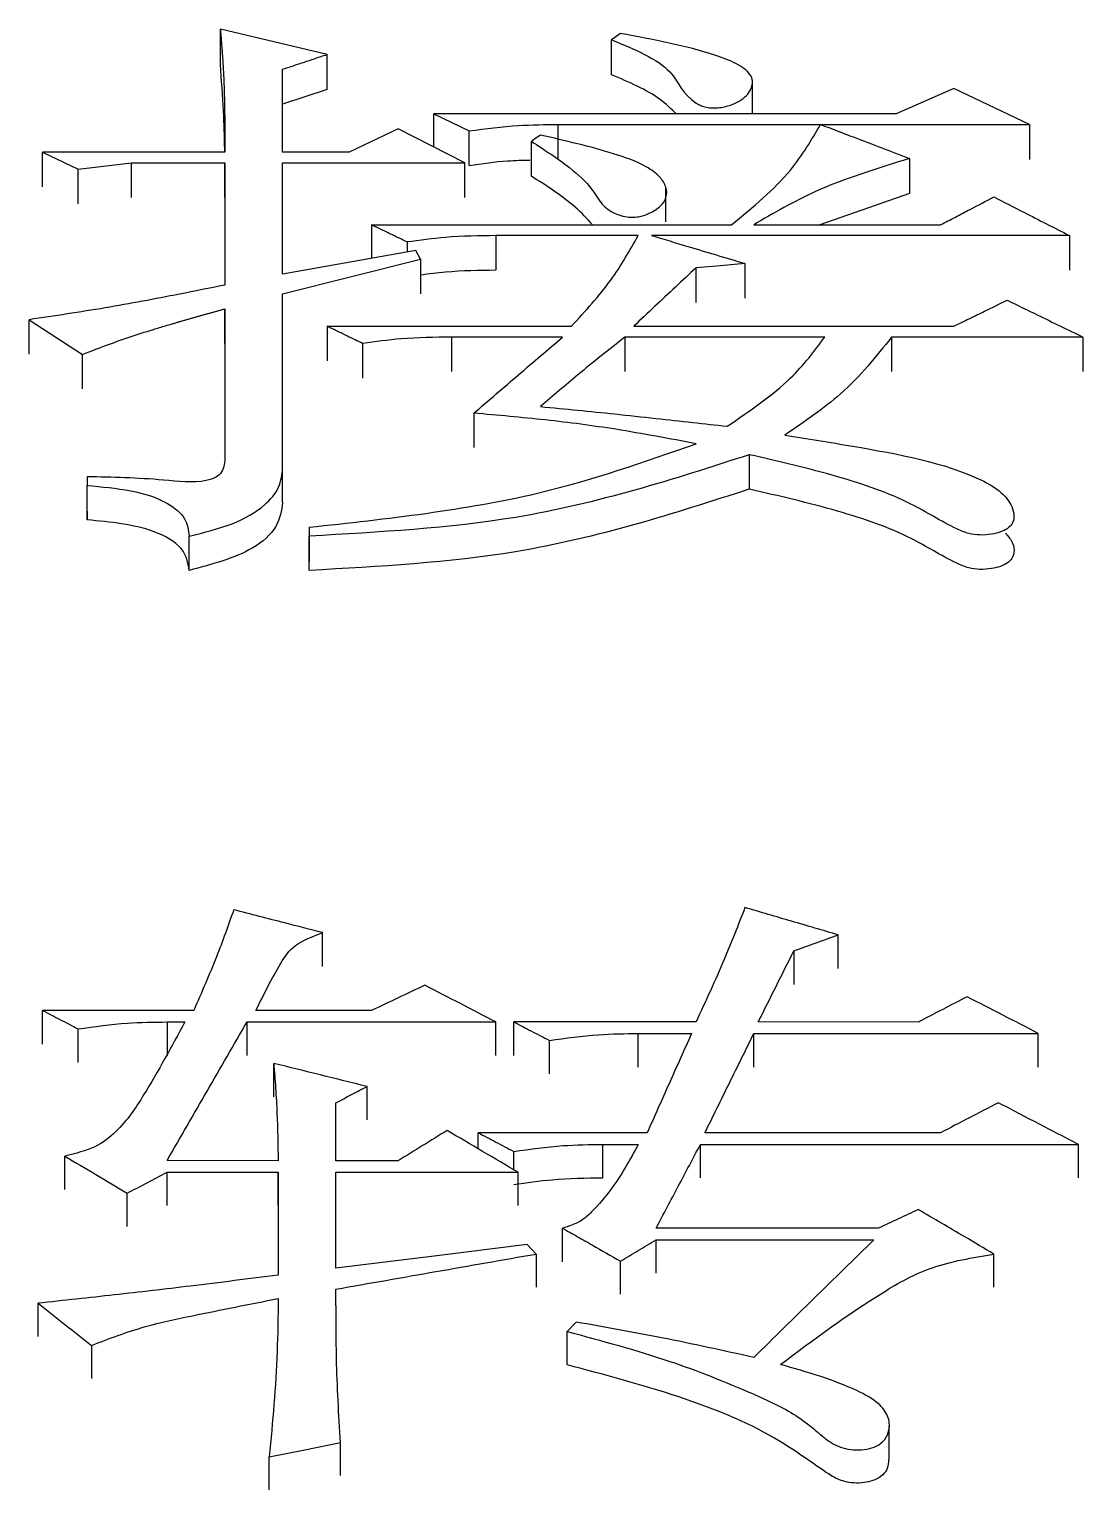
# Model space of a CAD drawing. Header units: millimetres. Extents: x 1953 to 4389, y 564 to 2287.
# Drawn here: x 2467.079 to 2469.642, y 2094.061 to 2097.616 of the extents above; entities that cross this region are included whole.
import ezdxf

# ---------------------------------------------------------------- set-up
doc = ezdxf.new("R2010")
doc.units = ezdxf.units.MM

msp = doc.modelspace()

# ---------------------------------------------------------------- linework, layer by layer
at = {"color": 7, "linetype": 'Continuous', "lineweight": 25}
for p, q in [((2467.8035, 2097.5542), (2467.5439, 2097.6158)), ((2467.5439, 2097.5306), (2467.5439, 2097.6158)), ((2468.5175, 2097.6056), (2468.4958, 2097.5901)), ((2468.4958, 2097.505), (2468.4958, 2097.5901)), ((2467.8035, 2097.4691), (2467.8035, 2097.5542)), ((2467.6953, 2097.3167), (2467.6953, 2097.5182)), ((2468.8385, 2097.4099), (2468.8385, 2097.4925)), ((2467.8035, 2097.4691), (2467.6953, 2097.4332)), ((2469.3288, 2097.4718), (2469.1881, 2097.4099)), ((2469.5126, 2097.384), (2469.3288, 2097.4718)), ((2468.0631, 2097.3295), (2468.0631, 2097.4099)), ((2468.0631, 2097.4099), (2468.1497, 2097.3685)), ((2469.1881, 2097.4099), (2468.0631, 2097.4099)), ((2467.9766, 2097.3737), (2467.8576, 2097.3167)), ((2468.1389, 2097.2907), (2467.9766, 2097.3737)), ((2468.1497, 2097.2837), (2468.1497, 2097.3685)), ((2468.366, 2097.2992), (2468.366, 2097.384)), ((2468.366, 2097.384), (2469.5126, 2097.384)), ((2469.5126, 2097.384), (2469.5126, 2097.2991)), ((2468.3011, 2097.2578), (2468.3012, 2097.3426)), ((2467.1112, 2097.3167), (2467.1977, 2097.2752)), ((2467.5547, 2097.3167), (2467.1112, 2097.3167)), ((2467.8576, 2097.3167), (2467.6953, 2097.3167)), ((2469.2206, 2097.3011), (2469.2206, 2097.2163)), ((2467.1977, 2097.2752), (2467.3276, 2097.2908)), ((2467.1977, 2097.1904), (2467.1977, 2097.2752)), ((2467.3276, 2097.2908), (2467.5547, 2097.2907)), ((2467.3276, 2097.206), (2467.3276, 2097.2908)), ((2467.5547, 2097.2907), (2467.5547, 2096.993)), ((2467.5547, 2097.206), (2467.5547, 2097.2907)), ((2467.6953, 2097.2907), (2468.1389, 2097.2907)), ((2467.6953, 2097.0193), (2467.6953, 2097.2907)), ((2468.1388, 2097.206), (2468.1389, 2097.2907)), ((2468.6278, 2097.1466), (2468.6278, 2097.2318)), ((2469.2206, 2097.2163), (2469.0029, 2097.1397)), ((2467.9117, 2097.1397), (2468.7878, 2097.1397)), ((2467.9117, 2097.1397), (2467.9117, 2097.0577)), ((2468.842, 2097.1397), (2469.2963, 2097.1397)), ((2467.9982, 2097.0979), (2467.9982, 2097.0731)), ((2468.5607, 2097.1135), (2468.2146, 2097.1135)), ((2468.2146, 2097.1135), (2468.2146, 2097.029)), ((2469.61, 2097.1135), (2468.5932, 2097.1135)), ((2469.61, 2097.1135), (2469.61, 2097.029)), ((2468.0199, 2097.0769), (2467.6953, 2097.0193)), ((2467.6953, 2096.972), (2468.0307, 2097.056)), ((2468.0307, 2097.056), (2468.0199, 2097.0769)), ((2468.0307, 2097.056), (2468.0307, 2096.9715)), ((2468.7014, 2096.9506), (2468.7014, 2097.035)), ((2468.8203, 2097.0455), (2468.8203, 2096.9611)), ((2467.6953, 2096.548), (2467.6953, 2096.972)), ((2467.0788, 2096.9088), (2467.2086, 2096.8244)), ((2467.0788, 2096.8246), (2467.0788, 2096.9088)), ((2467.5547, 2096.9352), (2467.5547, 2096.5747)), ((2467.5547, 2096.8509), (2467.5547, 2096.9352)), ((2467.8035, 2096.893), (2468.3985, 2096.893)), ((2467.8035, 2096.893), (2467.8035, 2096.8088)), ((2468.5499, 2096.893), (2469.3288, 2096.893)), ((2467.8901, 2096.8508), (2467.8901, 2096.7666)), ((2468.3768, 2096.8666), (2468.1064, 2096.8666)), ((2468.1064, 2096.8666), (2468.1064, 2096.7824)), ((2469.0151, 2096.8666), (2468.5283, 2096.8666)), ((2468.5283, 2096.8666), (2468.5283, 2096.7824)), ((2469.6425, 2096.8666), (2469.1772, 2096.8666)), ((2469.1772, 2096.8666), (2469.1772, 2096.7824)), ((2469.6425, 2096.8666), (2469.6425, 2096.7824)), ((2467.2086, 2096.7403), (2467.2086, 2096.8244)), ((2468.1605, 2096.6812), (2468.1605, 2096.5973)), ((2468.831, 2096.5801), (2468.831, 2096.4962)), ((2467.2194, 2096.5266), (2467.2194, 2096.5052)), ((2467.2194, 2096.5266), (2467.2194, 2096.5052)), ((2467.6953, 2096.4642), (2467.6953, 2096.548)), ((2467.2194, 2096.4216), (2467.2194, 2096.5052)), ((2467.4682, 2096.2983), (2467.4682, 2096.3819)), ((2467.7603, 2096.4035), (2467.7603, 2096.382)), ((2467.7603, 2096.4035), (2467.7603, 2096.3199)), ((2467.7603, 2096.2985), (2467.7603, 2096.382)), ((2467.7928, 2095.3347), (2467.7928, 2095.4167)), ((2469.0475, 2095.3292), (2469.0475, 2095.4112)), ((2468.9394, 2095.3723), (2468.9394, 2095.2903)), ((2467.479, 2095.2272), (2467.1112, 2095.2272)), ((2467.4141, 2095.1993), (2467.4574, 2095.1993)), ((2467.4141, 2095.1993), (2467.4141, 2095.1176)), ((2467.6088, 2095.1993), (2468.2146, 2095.1993)), ((2467.9117, 2095.2272), (2467.6304, 2095.2272)), ((2468.2146, 2095.1176), (2468.2146, 2095.1993)), ((2468.7014, 2095.1993), (2468.2579, 2095.1993)), ((2469.2422, 2095.1992), (2468.8528, 2095.1993)), ((2467.1978, 2095.1008), (2467.1978, 2095.1825)), ((2468.5607, 2095.1713), (2468.6906, 2095.1713)), ((2468.5607, 2095.0896), (2468.5607, 2095.1713)), ((2468.842, 2095.1713), (2469.5343, 2095.1712)), ((2468.842, 2095.0896), (2468.842, 2095.1713)), ((2469.5343, 2095.0896), (2469.5343, 2095.1712)), ((2468.3444, 2095.0728), (2468.3444, 2095.1545)), ((2467.6737, 2095.0168), (2467.6737, 2095.0984)), ((2467.9009, 2094.9607), (2467.9009, 2095.0422)), ((2467.8252, 2094.8616), (2467.8252, 2095.0028)), ((2468.5824, 2094.9295), (2468.1713, 2094.9295)), ((2468.1713, 2094.8906), (2468.1713, 2094.9295)), ((2469.2963, 2094.9294), (2468.723, 2094.9294)), ((2468.2579, 2094.8397), (2468.2579, 2094.8843)), ((2468.4742, 2094.9012), (2468.5608, 2094.9012)), ((2468.4742, 2094.8199), (2468.4742, 2094.9012)), ((2468.7122, 2094.9012), (2469.6317, 2094.9012)), ((2468.7122, 2094.8199), (2468.7122, 2094.9012)), ((2469.6317, 2094.8199), (2469.6317, 2094.9012)), ((2467.1653, 2094.7918), (2467.1653, 2094.873)), ((2467.6845, 2094.8616), (2467.4141, 2094.8617)), ((2467.9766, 2094.8616), (2467.8252, 2094.8616)), ((2467.4141, 2094.8334), (2467.6845, 2094.8333)), ((2467.4141, 2094.7522), (2467.4141, 2094.8334)), ((2467.6845, 2094.8333), (2467.6846, 2094.5832)), ((2467.6845, 2094.7522), (2467.6845, 2094.8333)), ((2467.8252, 2094.8333), (2468.2687, 2094.8333)), ((2467.8252, 2094.6003), (2467.8252, 2094.8333)), ((2468.2687, 2094.7522), (2468.2687, 2094.8333)), ((2467.3168, 2094.7012), (2467.3168, 2094.7823)), ((2468.3768, 2094.6158), (2468.3768, 2094.6972)), ((2469.1449, 2094.6971), (2468.604, 2094.6971)), ((2468.604, 2094.6687), (2469.1341, 2094.6687)), ((2468.312, 2094.6345), (2468.2903, 2094.6573)), ((2468.312, 2094.6345), (2468.312, 2094.5536)), ((2469.4262, 2094.5536), (2469.4262, 2094.6345)), ((2468.5175, 2094.5366), (2468.5175, 2094.6174)), ((2467.1004, 2094.4339), (2467.1004, 2094.5147)), ((2468.4093, 2094.4688), (2468.3877, 2094.4459)), ((2467.23, 2094.4117), (2467.23, 2094.3311)), ((2469.1717, 2094.1343), (2469.1717, 2094.2151)), ((2467.836, 2094.0952), (2467.836, 2094.1754)), ((2467.6629, 2094.0606), (2467.6629, 2094.1407))]:
    msp.add_line(p, q, dxfattribs=at)
at = {"color": 7, "linetype": 'Continuous', "lineweight": 25, "flags": 128}
for points in [[(2468.3227, 2097.3582), (2468.3119, 2097.3504), (2468.3012, 2097.3426)], [(2467.1112, 2097.2319), (2467.1112, 2097.2531), (2467.1112, 2097.2743), (2467.1112, 2097.3167)], [(2468.8203, 2097.0455), (2468.7608, 2097.0402), (2468.7014, 2097.035)], [(2467.1112, 2095.1455), (2467.1112, 2095.1659), (2467.1112, 2095.1866), (2467.1112, 2095.2272)], [(2467.6088, 2095.1176), (2467.6088, 2095.138), (2467.6088, 2095.1587), (2467.6088, 2095.1993)], [(2468.2579, 2095.1176), (2468.2579, 2095.1379), (2468.2579, 2095.1586), (2468.2579, 2095.1993)], [(2468.604, 2094.5878), (2468.604, 2094.6079), (2468.604, 2094.6284), (2468.604, 2094.6687)], [(2468.2903, 2094.6573), (2468.0577, 2094.6288), (2467.8252, 2094.6003)], [(2468.3877, 2094.3653), (2468.3877, 2094.3851), (2468.3877, 2094.4054), (2468.3877, 2094.4257), (2468.3877, 2094.4459)], [(2467.6629, 2094.1407), (2467.7495, 2094.1581), (2467.836, 2094.1754)]]:
    msp.add_lwpolyline(points, dxfattribs=at)
at = {"color": 7, "linetype": 'Continuous', "lineweight": 25}
for points, knots in [([(2467.5439, 2097.6158), (2467.544, 2097.6139), (2467.5444, 2097.6101), (2467.5448, 2097.6044), (2467.5453, 2097.5987), (2467.5456, 2097.594), (2467.546, 2097.5892), (2467.5463, 2097.5854), (2467.5467, 2097.5807), (2467.547, 2097.5759), (2467.5475, 2097.5702), (2467.5478, 2097.5655), (2467.5482, 2097.5607), (2467.5484, 2097.5569), (2467.5488, 2097.5521), (2467.549, 2097.5483), (2467.5494, 2097.5436), (2467.5497, 2097.5388), (2467.55, 2097.5331), (2467.5503, 2097.5283), (2467.5506, 2097.5236), (2467.5508, 2097.5198), (2467.5511, 2097.515), (2467.5514, 2097.5102), (2467.5516, 2097.5054), (2467.5518, 2097.5007), (2467.5521, 2097.4959), (2467.5523, 2097.4911), (2467.5525, 2097.4864), (2467.5526, 2097.4825), (2467.5528, 2097.4778), (2467.5529, 2097.473), (2467.5531, 2097.4682), (2467.5532, 2097.4634), (2467.5534, 2097.4586), (2467.5535, 2097.4539), (2467.5536, 2097.4491), (2467.5537, 2097.4453), (2467.5538, 2097.4405), (2467.5539, 2097.4357), (2467.554, 2097.4309), (2467.5541, 2097.4261), (2467.5542, 2097.4213), (2467.5542, 2097.4165), (2467.5543, 2097.4118), (2467.5544, 2097.407), (2467.5544, 2097.4022), (2467.5545, 2097.3974), (2467.5545, 2097.3935), (2467.5545, 2097.3887), (2467.5546, 2097.384), (2467.5546, 2097.3792), (2467.5546, 2097.3744), (2467.5546, 2097.3696), (2467.5547, 2097.3648), (2467.5547, 2097.36), (2467.5547, 2097.3561), (2467.5547, 2097.3513), (2467.5547, 2097.3465), (2467.5547, 2097.3417), (2467.5547, 2097.3369), (2467.5547, 2097.3321), (2467.5547, 2097.3273), (2467.5547, 2097.3222), (2467.5547, 2097.319), (2467.5547, 2097.3167)], [0, 0, 0, 0, 0.019168, 0.038335, 0.057502, 0.07667, 0.086254, 0.105421, 0.115005, 0.134172, 0.15334, 0.172507, 0.182091, 0.201259, 0.210842, 0.23001, 0.239594, 0.258761, 0.277929, 0.297096, 0.30668, 0.325847, 0.335431, 0.354599, 0.373766, 0.38335, 0.402517, 0.421685, 0.431268, 0.450436, 0.46002, 0.479187, 0.498355, 0.507938, 0.527106, 0.546273, 0.555857, 0.575025, 0.584608, 0.603776, 0.622943, 0.632527, 0.651695, 0.670862, 0.680446, 0.699613, 0.718781, 0.728365, 0.747532, 0.757116, 0.776283, 0.795451, 0.805034, 0.824202, 0.843369, 0.852953, 0.872121, 0.881704, 0.900872, 0.920039, 0.929623, 0.948791, 0.967958, 0.977542, 1, 1, 1, 1]), ([(2468.4958, 2097.5901), (2468.5517, 2097.5671), (2468.6504, 2097.5264), (2468.6688, 2097.4542), (2468.7128, 2097.4299), (2468.7263, 2097.4254), (2468.7421, 2097.4238), (2468.7641, 2097.4252), (2468.7896, 2097.4314), (2468.8196, 2097.4475), (2468.8406, 2097.4729), (2468.8389, 2097.5066), (2468.7999, 2097.5338), (2468.6969, 2097.5719), (2468.597, 2097.5907), (2468.5175, 2097.6056)], [0, 0, 0, 0, 0.207477, 0.366822, 0.383118, 0.39879, 0.41441, 0.430881, 0.46509, 0.497024, 0.558703, 0.619218, 0.681584, 0.746434, 1, 1, 1, 1]), ([(2467.6953, 2097.5182), (2467.7094, 2097.5229), (2467.7345, 2097.5313), (2467.7705, 2097.5433), (2467.7925, 2097.5506), (2467.8035, 2097.5542)], [0, 0, 0, 0, 0.39045, 0.695224, 1, 1, 1, 1]), ([(2467.5544, 2097.3167), (2467.5544, 2097.3191), (2467.5542, 2097.3523), (2467.5519, 2097.4237), (2467.5467, 2097.4924), (2467.5439, 2097.5306)], [0, 0, 0, 0, 0.03409, 0.462178, 1, 1, 1, 1]), ([(2468.6539, 2097.4091), (2468.6411, 2097.4217), (2468.6025, 2097.4596), (2468.5385, 2097.4868), (2468.4958, 2097.505)], [0, 0, 0, 0, 0.3323126, 1, 1, 1, 1]), ([(2468.1497, 2097.3685), (2468.1894, 2097.3737), (2468.2606, 2097.3829), (2468.3337, 2097.3837), (2468.366, 2097.384)], [0, 0, 0, 0, 0.558836, 1, 1, 1, 1]), ([(2468.7878, 2097.1397), (2468.84, 2097.183), (2468.9326, 2097.2598), (2468.9824, 2097.3463), (2469.0041, 2097.384)], [0, 0, 0, 0, 0.564258, 1, 1, 1, 1]), ([(2469.0041, 2097.3841), (2469.0314, 2097.3736), (2469.0811, 2097.3546), (2469.1533, 2097.3269), (2469.1982, 2097.3097), (2469.2206, 2097.3011)], [0, 0, 0, 0, 0.377948, 0.688974, 1, 1, 1, 1]), ([(2468.3012, 2097.3426), (2468.3331, 2097.3219), (2468.389, 2097.2855), (2468.4529, 2097.2279), (2468.4723, 2097.182), (2468.5127, 2097.1633), (2468.5313, 2097.1585), (2468.5497, 2097.1575), (2468.5688, 2097.1604), (2468.5924, 2097.1689), (2468.6164, 2097.1842), (2468.6313, 2097.2068), (2468.63, 2097.2319), (2468.614, 2097.2583), (2468.5731, 2097.2882), (2468.4737, 2097.3235), (2468.3831, 2097.3443), (2468.3227, 2097.3582)], [0, 0, 0, 0, 0.148754, 0.260728, 0.372296, 0.394322, 0.416456, 0.432197, 0.447933, 0.473769, 0.515229, 0.556405, 0.603707, 0.651901, 0.70837, 0.805731, 1, 1, 1, 1]), ([(2468.2966, 2097.2966), (2468.2788, 2097.2962), (2468.229, 2097.295), (2468.1807, 2097.2881), (2468.1497, 2097.2836)], [0, 0, 0, 0, 0.356584, 1, 1, 1, 1]), ([(2469.2206, 2097.3011), (2469.1411, 2097.2764), (2468.9997, 2097.2326), (2468.89, 2097.168), (2468.842, 2097.1397)], [0, 0, 0, 0, 0.562196, 1, 1, 1, 1]), ([(2468.4492, 2097.1397), (2468.4476, 2097.1416), (2468.4335, 2097.1582), (2468.3912, 2097.2003), (2468.3364, 2097.2353), (2468.3011, 2097.2578)], [0, 0, 0, 0, 0.043567, 0.383967, 1, 1, 1, 1]), ([(2469.2963, 2097.1397), (2469.3083, 2097.1459), (2469.3324, 2097.1585), (2469.3756, 2097.1811), (2469.4069, 2097.1974), (2469.4261, 2097.2075)], [0, 0, 0, 0, 0.277776, 0.555554, 1, 1, 1, 1]), ([(2469.4261, 2097.2075), (2469.4504, 2097.1951), (2469.4932, 2097.1732), (2469.5545, 2097.1419), (2469.5915, 2097.123), (2469.61, 2097.1135)], [0, 0, 0, 0, 0.396526, 0.698263, 1, 1, 1, 1]), ([(2467.9982, 2097.0979), (2467.9859, 2097.1038), (2467.9653, 2097.1138), (2467.9364, 2097.1277), (2467.9199, 2097.1357), (2467.9117, 2097.1397)], [0, 0, 0, 0, 0.428361, 0.714181, 1, 1, 1, 1]), ([(2468.2146, 2097.1135), (2468.1735, 2097.1129), (2468.1003, 2097.1118), (2468.0293, 2097.1021), (2467.9982, 2097.0979)], [0, 0, 0, 0, 0.5610721, 1, 1, 1, 1]), ([(2468.3985, 2096.893), (2468.4154, 2096.9115), (2468.4494, 2096.9484), (2468.5086, 2097.0211), (2468.5402, 2097.0772), (2468.5607, 2097.1135)], [0, 0, 0, 0, 0.2594794, 0.5190273, 1, 1, 1, 1]), ([(2468.5932, 2097.1135), (2468.6226, 2097.1047), (2468.6751, 2097.089), (2468.7508, 2097.0663), (2468.7972, 2097.0524), (2468.8203, 2097.0455)], [0, 0, 0, 0, 0.387874, 0.693937, 1, 1, 1, 1]), ([(2468.2146, 2097.029), (2468.1734, 2097.0285), (2468.1113, 2097.0278), (2468.0511, 2097.0199), (2468.0307, 2097.0172)], [0, 0, 0, 0, 0.66153, 1, 1, 1, 1]), ([(2468.7014, 2097.035), (2468.6846, 2097.0193), (2468.651, 2096.9879), (2468.6005, 2096.9405), (2468.5668, 2096.9088), (2468.5499, 2096.893)], [0, 0, 0, 0, 0.331513, 0.665756, 1, 1, 1, 1]), ([(2467.5547, 2096.993), (2467.518, 2096.9856), (2467.4215, 2096.9662), (2467.2638, 2096.9363), (2467.1405, 2096.918), (2467.0788, 2096.9088)], [0, 0, 0, 0, 0.234581, 0.616855, 1, 1, 1, 1]), ([(2469.3288, 2096.893), (2469.3412, 2096.899), (2469.3662, 2096.9112), (2469.4095, 2096.9323), (2469.4403, 2096.9473), (2469.4586, 2096.9562)], [0, 0, 0, 0, 0.2884326, 0.5768652, 1, 1, 1, 1]), ([(2469.4586, 2096.9562), (2469.4835, 2096.944), (2469.5267, 2096.923), (2469.588, 2096.8932), (2469.6243, 2096.8754), (2469.6425, 2096.8666)], [0, 0, 0, 0, 0.407195, 0.703597, 1, 1, 1, 1]), ([(2467.2086, 2096.8244), (2467.2458, 2096.8387), (2467.3017, 2096.8603), (2467.3709, 2096.882), (2467.4057, 2096.8926), (2467.422, 2096.8974), (2467.4308, 2096.9), (2467.4358, 2096.9014), (2467.4421, 2096.9033), (2467.4471, 2096.9047), (2467.4534, 2096.9066), (2467.4584, 2096.908), (2467.4635, 2096.9095), (2467.4685, 2096.9109), (2467.4735, 2096.9123), (2467.4799, 2096.9141), (2467.4849, 2096.9156), (2467.4912, 2096.9174), (2467.4963, 2096.9188), (2467.5026, 2096.9206), (2467.5077, 2096.922), (2467.514, 2096.9238), (2467.5191, 2096.9252), (2467.5254, 2096.927), (2467.5305, 2096.9284), (2467.5368, 2096.9302), (2467.5419, 2096.9316), (2467.5483, 2096.9334), (2467.5521, 2096.9344), (2467.5547, 2096.9352)], [0, 0, 0, 0, 0.340494, 0.510588, 0.595628, 0.638147, 0.648777, 0.670037, 0.680666, 0.701926, 0.712556, 0.733815, 0.744445, 0.755075, 0.776334, 0.786964, 0.808224, 0.818854, 0.840113, 0.850743, 0.872003, 0.882632, 0.903892, 0.914522, 0.935781, 0.946411, 0.967671, 0.9783, 1, 1, 1, 1]), ([(2467.8901, 2096.8508), (2467.8777, 2096.8568), (2467.8571, 2096.8669), (2467.8283, 2096.8809), (2467.8118, 2096.889), (2467.8035, 2096.893)], [0, 0, 0, 0, 0.428361, 0.714181, 1, 1, 1, 1]), ([(2468.1064, 2096.8666), (2468.0653, 2096.866), (2467.9921, 2096.8649), (2467.9212, 2096.8551), (2467.8901, 2096.8508)], [0, 0, 0, 0, 0.561072, 1, 1, 1, 1]), ([(2468.1605, 2096.6812), (2468.1968, 2096.7124), (2468.251, 2096.759), (2468.3232, 2096.8207), (2468.3589, 2096.8513), (2468.3768, 2096.8666)], [0, 0, 0, 0, 0.503826, 0.751913, 1, 1, 1, 1]), ([(2468.5283, 2096.8666), (2468.509, 2096.8514), (2468.4705, 2096.8209), (2468.4014, 2096.7647), (2468.353, 2096.7231), (2468.3228, 2096.6971)], [0, 0, 0, 0, 0.273449, 0.546904, 1, 1, 1, 1]), ([(2468.7771, 2096.6493), (2468.8324, 2096.687), (2468.9304, 2096.7538), (2468.9894, 2096.8323), (2469.0151, 2096.8666)], [0, 0, 0, 0, 0.563785, 1, 1, 1, 1]), ([(2469.1772, 2096.8666), (2469.1397, 2096.819), (2469.0721, 2096.7336), (2468.9651, 2096.6604), (2468.9176, 2096.628)], [0, 0, 0, 0, 0.556253, 1, 1, 1, 1]), ([(2468.3228, 2096.6971), (2468.3831, 2096.6914), (2468.4769, 2096.6824), (2468.6003, 2096.6689), (2468.6914, 2096.6588), (2468.7493, 2096.6524), (2468.7771, 2096.6493)], [0, 0, 0, 0, 0.397437, 0.617017, 0.815711, 1, 1, 1, 1]), ([(2468.7013, 2096.6067), (2468.6365, 2096.6191), (2468.5164, 2096.6421), (2468.335, 2096.6659), (2468.2188, 2096.6761), (2468.1605, 2096.6812)], [0, 0, 0, 0, 0.368096, 0.683267, 1, 1, 1, 1]), ([(2468.9176, 2096.628), (2468.9723, 2096.6191), (2469.137, 2096.5924), (2469.3324, 2096.5562), (2469.4487, 2096.4892), (2469.4714, 2096.4551), (2469.4767, 2096.4284), (2469.4717, 2096.4115), (2469.4598, 2096.3996), (2469.4421, 2096.3913), (2469.4192, 2096.3856), (2469.3922, 2096.3837), (2469.3618, 2096.3879), (2469.3037, 2096.4135), (2469.2166, 2096.4712), (2469.042, 2096.5314), (2468.9033, 2096.5634), (2468.8311, 2096.5801)], [0, 0, 0, 0, 0.113866, 0.34337, 0.39359, 0.444116, 0.471653, 0.490478, 0.50521, 0.519932, 0.535866, 0.554481, 0.573032, 0.596509, 0.70042, 0.843829, 1, 1, 1, 1]), ([(2467.7602, 2096.4035), (2467.9506, 2096.4244), (2468.2878, 2096.4613), (2468.5759, 2096.5626), (2468.7013, 2096.6067)], [0, 0, 0, 0, 0.564773, 1, 1, 1, 1]), ([(2467.5547, 2096.5747), (2467.5544, 2096.5622), (2467.5539, 2096.5448), (2467.5348, 2096.5242), (2467.4865, 2096.5094), (2467.3762, 2096.5232), (2467.2807, 2096.5253), (2467.2194, 2096.5266)], [0, 0, 0, 0, 0.1639717, 0.2288935, 0.2960625, 0.5477733, 1, 1, 1, 1]), ([(2468.831, 2096.5801), (2468.6465, 2096.5205), (2468.314, 2096.4129), (2467.9308, 2096.3915), (2467.7603, 2096.382)], [0, 0, 0, 0, 0.554855, 1, 1, 1, 1]), ([(2467.4682, 2096.3819), (2467.5043, 2096.3908), (2467.5753, 2096.4083), (2467.6508, 2096.4517), (2467.6904, 2096.5006), (2467.6937, 2096.5323), (2467.6954, 2096.548)], [0, 0, 0, 0, 0.291064, 0.572494, 0.787521, 1, 1, 1, 1]), ([(2467.2194, 2096.5052), (2467.2554, 2096.5021), (2467.3262, 2096.4959), (2467.4146, 2096.4681), (2467.4624, 2096.4253), (2467.4663, 2096.3963), (2467.4682, 2096.3819)], [0, 0, 0, 0, 0.2926241, 0.5766901, 0.7904269, 1, 1, 1, 1]), ([(2468.831, 2096.4963), (2468.6465, 2096.4367), (2468.3139, 2096.3293), (2467.9308, 2096.3079), (2467.7603, 2096.2984)], [0, 0, 0, 0, 0.554801, 1, 1, 1, 1]), ([(2469.4547, 2096.389), (2469.4612, 2096.3812), (2469.4735, 2096.3664), (2469.4765, 2096.3447), (2469.4718, 2096.3279), (2469.4598, 2096.316), (2469.4422, 2096.3077), (2469.4193, 2096.302), (2469.3923, 2096.3001), (2469.3618, 2096.3043), (2469.3037, 2096.3299), (2469.2166, 2096.3875), (2469.042, 2096.4476), (2468.9034, 2096.4795), (2468.8311, 2096.4962)], [0, 0, 0, 0, 0.052966, 0.099864, 0.131895, 0.156969, 0.182027, 0.209154, 0.240887, 0.272554, 0.312547, 0.48946, 0.733777, 1, 1, 1, 1]), ([(2467.2194, 2096.4429), (2467.2194, 2096.4389), (2467.2194, 2096.4318), (2467.2194, 2096.4246), (2467.2194, 2096.4215)], [0, 0, 0, 0, 0.56, 1, 1, 1, 1]), ([(2467.6953, 2096.4642), (2467.6925, 2096.4442), (2467.6869, 2096.4037), (2467.614, 2096.3376), (2467.524, 2096.3134), (2467.4682, 2096.2983)], [0, 0, 0, 0, 0.270977, 0.547553, 1, 1, 1, 1]), ([(2467.4682, 2096.2983), (2467.4651, 2096.3168), (2467.4587, 2096.3542), (2467.3675, 2096.4073), (2467.2763, 2096.416), (2467.2194, 2096.4215)], [0, 0, 0, 0, 0.267361, 0.543633, 1, 1, 1, 1]), ([(2467.5764, 2095.4723), (2467.5629, 2095.4342), (2467.5417, 2095.3742), (2467.5076, 2095.2927), (2467.4885, 2095.2491), (2467.479, 2095.2272)], [0, 0, 0, 0, 0.465077, 0.732516, 1, 1, 1, 1]), ([(2467.7928, 2095.4167), (2467.7621, 2095.4246), (2467.7107, 2095.4378), (2467.6386, 2095.4563), (2467.5971, 2095.467), (2467.5764, 2095.4723)], [0, 0, 0, 0, 0.425233, 0.712616, 1, 1, 1, 1]), ([(2468.8204, 2095.4778), (2468.804, 2095.4357), (2468.7778, 2095.3682), (2468.7365, 2095.2755), (2468.7131, 2095.2247), (2468.7014, 2095.1993)], [0, 0, 0, 0, 0.452168, 0.726066, 1, 1, 1, 1]), ([(2469.0475, 2095.4112), (2469.0097, 2095.4223), (2468.9339, 2095.4445), (2468.8582, 2095.4667), (2468.8204, 2095.4778)], [0, 0, 0, 0, 0.499999, 1, 1, 1, 1]), ([(2467.6304, 2095.2272), (2467.6492, 2095.2655), (2467.6754, 2095.319), (2467.7203, 2095.389), (2467.7684, 2095.4074), (2467.7927, 2095.4167)], [0, 0, 0, 0, 0.554938, 0.774738, 1, 1, 1, 1]), ([(2468.9394, 2095.3723), (2468.9574, 2095.3787), (2468.9934, 2095.3917), (2469.0295, 2095.4047), (2469.0475, 2095.4112)], [0, 0, 0, 0, 0.499998, 1, 1, 1, 1]), ([(2468.8528, 2095.1993), (2468.8672, 2095.2281), (2468.8961, 2095.2859), (2468.9249, 2095.3435), (2468.9394, 2095.3723)], [0, 0, 0, 0, 0.499999, 1, 1, 1, 1]), ([(2468.0415, 2095.2887), (2468.0199, 2095.2784), (2467.9766, 2095.258), (2467.9333, 2095.2375), (2467.9117, 2095.2272)], [0, 0, 0, 0, 0.499998, 1, 1, 1, 1]), ([(2468.2146, 2095.1993), (2468.1857, 2095.2142), (2468.1281, 2095.244), (2468.0704, 2095.2738), (2468.0415, 2095.2887)], [0, 0, 0, 0, 0.5, 1, 1, 1, 1]), ([(2469.3612, 2095.2607), (2469.3414, 2095.2505), (2469.3017, 2095.23), (2469.2621, 2095.2095), (2469.2422, 2095.1992)], [0, 0, 0, 0, 0.499999, 1, 1, 1, 1]), ([(2469.5343, 2095.1712), (2469.5055, 2095.1862), (2469.4478, 2095.216), (2469.3901, 2095.2458), (2469.3612, 2095.2607)], [0, 0, 0, 0, 0.5, 1, 1, 1, 1]), ([(2467.1112, 2095.2272), (2467.1257, 2095.2198), (2467.1545, 2095.2049), (2467.1833, 2095.19), (2467.1978, 2095.1825)], [0, 0, 0, 0, 0.5, 1, 1, 1, 1]), ([(2467.4574, 2095.1993), (2467.4254, 2095.1398), (2467.3767, 2095.0492), (2467.3086, 2094.946), (2467.2428, 2094.8916), (2467.1914, 2094.8792), (2467.1653, 2094.873)], [0, 0, 0, 0, 0.493619, 0.752072, 0.87418, 1, 1, 1, 1]), ([(2467.1978, 2095.1825), (2467.2375, 2095.1881), (2467.3087, 2095.198), (2467.3818, 2095.1989), (2467.4141, 2095.1993)], [0, 0, 0, 0, 0.558835, 1, 1, 1, 1]), ([(2467.4141, 2094.8617), (2467.4466, 2094.9182), (2467.5115, 2095.0312), (2467.5764, 2095.1432), (2467.6088, 2095.1993)], [0, 0, 0, 0, 0.5, 1, 1, 1, 1]), ([(2468.2579, 2095.1993), (2468.2723, 2095.1918), (2468.3011, 2095.1769), (2468.33, 2095.1619), (2468.3444, 2095.1545)], [0, 0, 0, 0, 0.5, 1, 1, 1, 1]), ([(2468.3444, 2095.1545), (2468.3842, 2095.16), (2468.4553, 2095.17), (2468.5285, 2095.1709), (2468.5607, 2095.1713)], [0, 0, 0, 0, 0.558835, 1, 1, 1, 1]), ([(2468.6906, 2095.1713), (2468.6725, 2095.1311), (2468.6365, 2095.0507), (2468.6004, 2094.9699), (2468.5824, 2094.9295)], [0, 0, 0, 0, 0.5, 1, 1, 1, 1]), ([(2468.723, 2094.9294), (2468.7428, 2094.9699), (2468.7825, 2095.0507), (2468.8222, 2095.1311), (2468.842, 2095.1713)], [0, 0, 0, 0, 0.5, 1, 1, 1, 1]), ([(2467.6737, 2095.0984), (2467.6753, 2095.0783), (2467.6785, 2095.0383), (2467.6829, 2094.9595), (2467.6839, 2094.9005), (2467.6845, 2094.8616)], [0, 0, 0, 0, 0.254777, 0.50956, 1, 1, 1, 1]), ([(2467.9009, 2095.0422), (2467.863, 2095.0515), (2467.7873, 2095.0703), (2467.7116, 2095.089), (2467.6737, 2095.0984)], [0, 0, 0, 0, 0.499999, 1, 1, 1, 1]), ([(2467.8252, 2095.0028), (2467.8378, 2095.0093), (2467.863, 2095.0225), (2467.8883, 2095.0356), (2467.9009, 2095.0422)], [0, 0, 0, 0, 0.500001, 1, 1, 1, 1]), ([(2469.437, 2095.0027), (2469.4135, 2094.9905), (2469.3666, 2094.9661), (2469.3198, 2094.9417), (2469.2963, 2094.9294)], [0, 0, 0, 0, 0.499999, 1, 1, 1, 1]), ([(2469.6317, 2094.9012), (2469.5992, 2094.9181), (2469.5343, 2094.952), (2469.4694, 2094.9858), (2469.437, 2095.0027)], [0, 0, 0, 0, 0.5, 1, 1, 1, 1]), ([(2468.0956, 2094.9351), (2468.0758, 2094.9229), (2468.0361, 2094.8984), (2467.9964, 2094.8739), (2467.9766, 2094.8616)], [0, 0, 0, 0, 0.499998, 1, 1, 1, 1]), ([(2468.2687, 2094.8333), (2468.2398, 2094.8503), (2468.1821, 2094.8843), (2468.1245, 2094.9182), (2468.0956, 2094.9351)], [0, 0, 0, 0, 0.5, 1, 1, 1, 1]), ([(2468.1713, 2094.9295), (2468.1858, 2094.9219), (2468.2146, 2094.9069), (2468.2434, 2094.8918), (2468.2579, 2094.8843)], [0, 0, 0, 0, 0.4999996, 1, 1, 1, 1]), ([(2468.2579, 2094.8843), (2468.2976, 2094.8899), (2468.3688, 2094.8999), (2468.4419, 2094.9008), (2468.4742, 2094.9012)], [0, 0, 0, 0, 0.558835, 1, 1, 1, 1]), ([(2468.5608, 2094.9012), (2468.5406, 2094.8642), (2468.5097, 2094.8078), (2468.4579, 2094.7464), (2468.4211, 2094.7118), (2468.3917, 2094.7021), (2468.3768, 2094.6972)], [0, 0, 0, 0, 0.494008, 0.754052, 0.875824, 1, 1, 1, 1]), ([(2468.604, 2094.6971), (2468.6221, 2094.7312), (2468.6581, 2094.7994), (2468.6942, 2094.8673), (2468.7122, 2094.9012)], [0, 0, 0, 0, 0.5000003, 1, 1, 1, 1]), ([(2467.1653, 2094.873), (2467.1905, 2094.8579), (2467.241, 2094.8277), (2467.2915, 2094.7975), (2467.3168, 2094.7823)], [0, 0, 0, 0, 0.4999996, 1, 1, 1, 1]), ([(2467.3168, 2094.7823), (2467.333, 2094.7909), (2467.3654, 2094.8079), (2467.3979, 2094.8249), (2467.4141, 2094.8334)], [0, 0, 0, 0, 0.500002, 1, 1, 1, 1]), ([(2468.4742, 2094.8195), (2468.4331, 2094.8189), (2468.3599, 2094.8177), (2468.289, 2094.8072), (2468.2579, 2094.8026)], [0, 0, 0, 0, 0.5610853, 1, 1, 1, 1]), ([(2469.2422, 2094.7426), (2469.226, 2094.735), (2469.1936, 2094.7199), (2469.1611, 2094.7047), (2469.1449, 2094.6971)], [0, 0, 0, 0, 0.499999, 1, 1, 1, 1]), ([(2469.4262, 2094.6345), (2469.4025, 2094.6484), (2469.36, 2094.6734), (2469.2987, 2094.7095), (2469.2611, 2094.7315), (2469.2422, 2094.7426)], [0, 0, 0, 0, 0.386049, 0.693024, 1, 1, 1, 1]), ([(2468.3768, 2094.6972), (2468.3889, 2094.6903), (2468.413, 2094.6767), (2468.4599, 2094.6501), (2468.4947, 2094.6303), (2468.5175, 2094.6174)], [0, 0, 0, 0, 0.257094, 0.514188, 1, 1, 1, 1]), ([(2468.5175, 2094.6174), (2468.5319, 2094.626), (2468.5608, 2094.6431), (2468.5896, 2094.6601), (2468.604, 2094.6687)], [0, 0, 0, 0, 0.500001, 1, 1, 1, 1]), ([(2469.1341, 2094.6687), (2469.0854, 2094.6212), (2468.988, 2094.5262), (2468.8907, 2094.4306), (2468.842, 2094.3828)], [0, 0, 0, 0, 0.5, 1, 1, 1, 1]), ([(2467.8252, 2094.5489), (2467.9063, 2094.5632), (2468.0686, 2094.5918), (2468.2308, 2094.6203), (2468.312, 2094.6345)], [0, 0, 0, 0, 0.5, 1, 1, 1, 1]), ([(2468.9069, 2094.3656), (2468.987, 2094.4257), (2469.0989, 2094.5097), (2469.2713, 2094.6081), (2469.3741, 2094.6256), (2469.4261, 2094.6345)], [0, 0, 0, 0, 0.553442, 0.773992, 1, 1, 1, 1]), ([(2467.6846, 2094.5832), (2467.6135, 2094.5741), (2467.4809, 2094.5572), (2467.2861, 2094.5347), (2467.1623, 2094.5213), (2467.1004, 2094.5147)], [0, 0, 0, 0, 0.366425, 0.683185, 1, 1, 1, 1]), ([(2467.23, 2094.4117), (2467.2728, 2094.4282), (2467.35, 2094.4581), (2467.5066, 2094.4908), (2467.615, 2094.5123), (2467.6846, 2094.5261)], [0, 0, 0, 0, 0.308167, 0.555958, 1, 1, 1, 1]), ([(2467.6846, 2094.5261), (2467.6841, 2094.4829), (2467.6831, 2094.3974), (2467.6748, 2094.2689), (2467.6669, 2094.1835), (2467.6629, 2094.1407)], [0, 0, 0, 0, 0.337206, 0.668546, 1, 1, 1, 1]), ([(2467.836, 2094.1754), (2467.832, 2094.2437), (2467.8279, 2094.3138), (2467.8264, 2094.3853), (2467.8263, 2094.3906), (2467.8262, 2094.3959), (2467.8261, 2094.4012), (2467.8261, 2094.4065), (2467.826, 2094.4118), (2467.8259, 2094.417), (2467.8258, 2094.4223), (2467.8257, 2094.4294), (2467.8257, 2094.4364), (2467.8256, 2094.4435), (2467.8255, 2094.4488), (2467.8255, 2094.454), (2467.8255, 2094.4593), (2467.8254, 2094.4646), (2467.8254, 2094.4699), (2467.8254, 2094.4751), (2467.8253, 2094.4822), (2467.8253, 2094.4892), (2467.8253, 2094.4962), (2467.8253, 2094.5015), (2467.8253, 2094.5068), (2467.8252, 2094.5121), (2467.8252, 2094.5173), (2467.8252, 2094.5226), (2467.8252, 2094.5279), (2467.8252, 2094.5331), (2467.8252, 2094.5402), (2467.8252, 2094.5454), (2467.8252, 2094.5489)], [0, 0, 0, 0, 0.54643, 0.560604, 0.574777, 0.588951, 0.603124, 0.617298, 0.631471, 0.645645, 0.659818, 0.673992, 0.702338, 0.716512, 0.730685, 0.744859, 0.759032, 0.773206, 0.787379, 0.801553, 0.815726, 0.844073, 0.858247, 0.87242, 0.886594, 0.900767, 0.914941, 0.929114, 0.943288, 0.957461, 0.971635, 1, 1, 1, 1]), ([(2467.1004, 2094.5147), (2467.122, 2094.4975), (2467.1652, 2094.4632), (2467.2084, 2094.4289), (2467.23, 2094.4117)], [0, 0, 0, 0, 0.5, 1, 1, 1, 1]), ([(2468.842, 2094.3828), (2468.8048, 2094.391), (2468.7303, 2094.4073), (2468.5868, 2094.4374), (2468.479, 2094.4565), (2468.4093, 2094.4688)], [0, 0, 0, 0, 0.260983, 0.521979, 1, 1, 1, 1]), ([(2468.3877, 2094.4459), (2468.4717, 2094.4233), (2468.6297, 2094.3808), (2468.8112, 2094.3076), (2468.9317, 2094.2529), (2468.9848, 2094.2123), (2469.0155, 2094.1844), (2469.0449, 2094.1656), (2469.0772, 2094.1578), (2469.1041, 2094.1572), (2469.1294, 2094.1617), (2469.1492, 2094.171), (2469.1643, 2094.186), (2469.1736, 2094.2093), (2469.1712, 2094.2403), (2469.1445, 2094.275), (2469.0587, 2094.322), (2468.9716, 2094.347), (2468.9069, 2094.3656)], [0, 0, 0, 0, 0.197624, 0.371591, 0.471167, 0.521337, 0.556787, 0.592598, 0.61138, 0.630161, 0.649113, 0.666951, 0.682877, 0.711545, 0.752921, 0.793459, 0.846543, 1, 1, 1, 1]), ([(2469.17, 2094.1339), (2469.1697, 2094.1267), (2469.1691, 2094.1139), (2469.1579, 2094.0977), (2469.1421, 2094.0862), (2469.1217, 2094.0792), (2469.0979, 2094.0763), (2469.0725, 2094.0778), (2469.0437, 2094.0859), (2468.9856, 2094.1244), (2468.8137, 2094.251), (2468.571, 2094.3158), (2468.3877, 2094.3648)], [0, 0, 0, 0, 0.036339, 0.063949, 0.086857, 0.109806, 0.132721, 0.158106, 0.184428, 0.22567, 0.415316, 1, 1, 1, 1])]:
    msp.add_open_spline(points, degree=3, knots=knots, dxfattribs=at)

doc.saveas('drawing.dxf')
